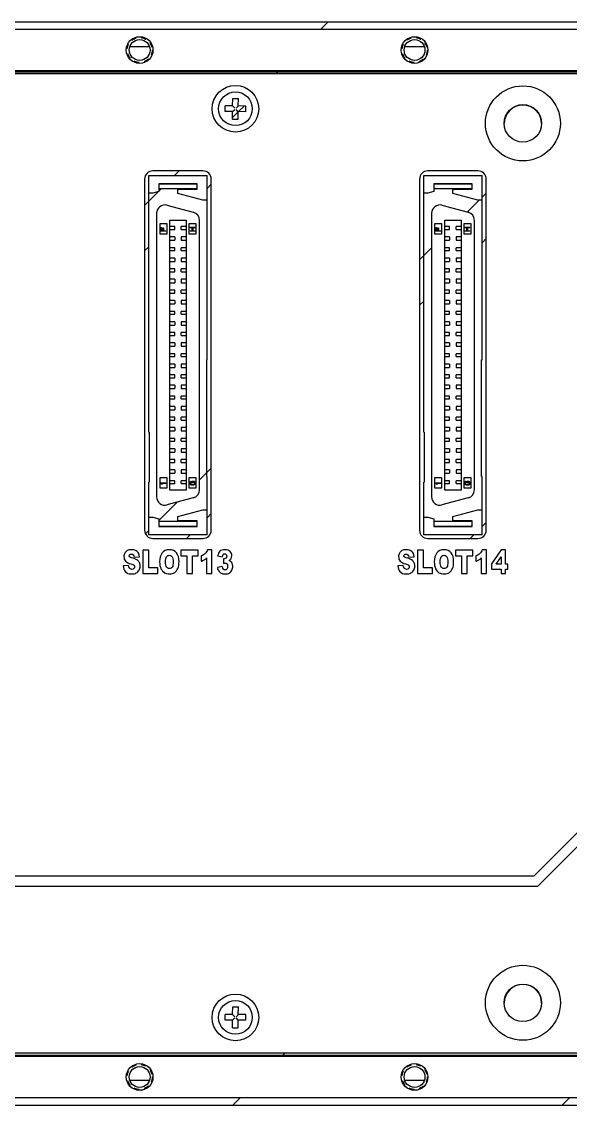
# Model space of a CAD drawing. Header units: inches. Extents: x 0 to 535, y 0 to 130.
# Drawn here: x 400.3 to 466.2, y 0 to 130 of the extents above; entities that cross this region are included whole.
import ezdxf

# ---------------------------------------------------------------- set-up
doc = ezdxf.new("R2010")
doc.units = ezdxf.units.IN
doc.header["$LTSCALE"] = 6.05
doc.header["$MEASUREMENT"] = 0
doc.linetypes.add('HIDDEN', pattern=[0.2, 0.1, -0.1])
for name, color, linetype in [('BREJ716_4_001_DXF_HIDDEN_LINE', 7, 'CONTINUOUS'), ('BREJ716_4_00DXF_CONTINUOUS_LINE', 7, 'CONTINUOUS'), ('BREJ716_4_01DXF_CONTINUOUS_LINE', 7, 'CONTINUOUS'), ('GBT819_2-M2_DXF_CONTINUOUS_LINE', 7, 'CONTINUOUS'), ('TE_1734101_5DXF_CONTINUOUS_LINE', 7, 'CONTINUOUS')]:
    doc.layers.add(name, color=color, linetype=linetype)

msp = doc.modelspace()

# ---------------------------------------------------------------- linework, layer by layer
at = {"layer": 'BREJ716_4_001_DXF_HIDDEN_LINE', "color": 8, "linetype": 'HIDDEN'}
for centre in [(414.5, 126.6), (447.5, 126.6), (414.5, 3.4), (447.5, 3.4)]:
    msp.add_circle(centre, 1.5, dxfattribs=at)
at = {"layer": 'BREJ716_4_00DXF_CONTINUOUS_LINE', "color": 7, "linetype": 'Continuous'}
for p, q in [((2.5, 130), (529.5, 130)), ((415.51, 127), (413.49, 127)), ((448.51, 127), (446.49, 127)), ((2.5, 124), (529.5, 124)), ((2.8, 123.8), (529.2, 123.8)), ((458.29, 118.2), (458.3, 118.2)), ((462.7, 118.2), (462.71, 118.2)), ((422.1, 112.1), (416.1, 112.1)), ((455.1, 112.1), (449.1, 112.1)), ((415.1, 111.1), (415.1, 69)), ((423.1, 69), (423.1, 111.1)), ((448.1, 111.1), (448.1, 69)), ((456.1, 69), (456.1, 111.1)), ((416.1, 68), (422.1, 68)), ((449.1, 68), (455.1, 68)), ((458.82, 13.8), (458.87, 13.8)), ((462.13, 13.8), (462.18, 13.8)), ((2.5, 6), (529.5, 6)), ((2.8, 6.3), (529.2, 6.3)), ((413.49, 3), (415.51, 3)), ((446.49, 3), (448.51, 3)), ((2.5, 0), (529.5, 0))]:
    msp.add_line(p, q, dxfattribs=at)
at = {"layer": 'BREJ716_4_00DXF_CONTINUOUS_LINE', "color": 2, "linetype": 'Continuous'}
for p, q in [((436.24, 129.1), (437.14, 130)), ((430.94, 123.8), (431.14, 124)), ((426.36, 119.21), (427.03, 119.88)), ((425.65, 118.51), (426.33, 119.19)), ((418.69, 111.55), (419.24, 112.1)), ((417.66, 110.52), (417.7, 110.55)), ((415.1, 107.96), (416.77, 109.62)), ((416.8, 109.66), (417.09, 109.94)), ((422.6, 109.99), (423.1, 110.49)), ((455.6, 108.94), (456.1, 109.44)), ((453.82, 107.16), (455.24, 108.58)), ((415.1, 102.49), (415.6, 102.99)), ((448.1, 101.44), (449.53, 102.87)), ((455.6, 103.48), (456.1, 103.98)), ((448.1, 95.98), (448.6, 96.48)), ((421.68, 75.02), (423.1, 76.44)), ((416.8, 70.14), (419.01, 72.35)), ((422.6, 70.48), (423.1, 70.98)), ((415.21, 68.55), (415.6, 68.94)), ((455.6, 69.43), (456.1, 69.93)), ((420.12, 68), (420.57, 68.45)), ((454.17, 68), (454.62, 68.45)), ((431.58, 5.9), (431.98, 6.3)), ((425.68, 0), (426.58, 0.9)), ((465.2, 0), (466.1, 0.9))]:
    msp.add_line(p, q, dxfattribs=at)
at = {"layer": 'BREJ716_4_00DXF_CONTINUOUS_LINE', "color": 4, "linetype": 'Continuous'}
for p, q in [((415.6, 66.6), (414.9, 66.6)), ((414.9, 66.6), (414.9, 63.8)), ((415.6, 64.49), (415.6, 66.6)), ((421.54, 66.6), (419.44, 66.6)), ((419.44, 66.6), (419.44, 65.91)), ((421.54, 65.91), (421.54, 66.6)), ((423.17, 66.65), (422.65, 66.65)), ((423.17, 63.8), (423.17, 66.65)), ((448.57, 66.6), (447.87, 66.6)), ((447.87, 66.6), (447.87, 63.8)), ((448.57, 64.49), (448.57, 66.6)), ((454.51, 66.6), (452.41, 66.6)), ((452.41, 66.6), (452.41, 65.91)), ((454.51, 65.91), (454.51, 66.6)), ((456.14, 66.65), (455.62, 66.65)), ((456.14, 63.8), (456.14, 66.65)), ((457.88, 66.65), (456.75, 64.96)), ((458.43, 66.65), (457.88, 66.65)), ((458.43, 64.93), (458.43, 66.65)), ((413.83, 65.77), (414.48, 65.81)), ((419.44, 65.91), (420.15, 65.91)), ((420.15, 65.91), (420.15, 63.8)), ((420.84, 65.91), (421.54, 65.91)), ((420.84, 63.8), (420.84, 65.91)), ((421.88, 65.9), (421.88, 65.26)), ((422.54, 65.67), (422.54, 63.8)), ((423.86, 65.92), (424.45, 65.79)), ((424.58, 65.56), (424.55, 65.01)), ((424.66, 65.56), (424.58, 65.56)), ((446.8, 65.77), (447.45, 65.81)), ((452.41, 65.91), (453.12, 65.91)), ((453.12, 65.91), (453.12, 63.8)), ((453.81, 65.91), (454.51, 65.91)), ((453.81, 63.8), (453.81, 65.91)), ((454.85, 65.9), (454.85, 65.26)), ((455.51, 65.67), (455.51, 63.8)), ((457.28, 64.93), (457.88, 65.81)), ((457.88, 65.81), (457.88, 64.93)), ((413.18, 64.78), (412.52, 64.73)), ((414.9, 63.8), (416.68, 63.8)), ((416.68, 64.49), (415.6, 64.49)), ((416.68, 63.8), (416.68, 64.49)), ((420.15, 63.8), (420.84, 63.8)), ((422.54, 63.8), (423.17, 63.8)), ((424.45, 64.64), (423.83, 64.54)), ((446.15, 64.78), (445.49, 64.73)), ((447.87, 63.8), (449.65, 63.8)), ((449.65, 64.49), (448.57, 64.49)), ((449.65, 63.8), (449.65, 64.49)), ((453.12, 63.8), (453.81, 63.8)), ((455.51, 63.8), (456.14, 63.8)), ((456.75, 64.96), (456.75, 64.32)), ((456.75, 64.32), (457.88, 64.32)), ((457.88, 64.93), (457.28, 64.93)), ((457.88, 64.32), (457.88, 63.8)), ((457.88, 63.8), (458.43, 63.8)), ((458.71, 64.93), (458.43, 64.93)), ((458.43, 64.32), (458.71, 64.32)), ((458.43, 63.8), (458.43, 64.32)), ((458.71, 64.32), (458.71, 64.93)), ((475.6, 41.3), (461.8, 27.5)), ((462.3, 26.3), (471.3, 35.3)), ((461.8, 27.5), (122.1, 27.5)), ((122.1, 26.3), (462.3, 26.3))]:
    msp.add_line(p, q, dxfattribs=at)
at = {"layer": 'BREJ716_4_00DXF_CONTINUOUS_LINE', "color": 7, "linetype": 'Continuous'}
for centre, radius in [((414.5, 126.6), 1.25), ((447.5, 126.6), 1.25), ((426, 119.55), 2.8), ((460.5, 117.8), 4.5), ((460.5, 117.8), 2.25), ((460.5, 12.3), 4.5), ((460.5, 12.3), 2.25), ((426, 10.55), 2.8), ((414.5, 3.4), 1.25), ((447.5, 3.4), 1.25)]:
    msp.add_circle(centre, radius, dxfattribs=at)
for centre, radius, start, end in [((413.49, 125.38), 1.62, 90.0058, 96.3974), ((415.51, 125.38), 1.62, 83.6022, 89.9946), ((446.49, 125.38), 1.62, 90.0058, 96.3974), ((448.51, 125.38), 1.62, 83.6022, 89.9946), ((460.5, 117.75), 2.25, 0.634, 179.366), ((416.1, 111.1), 1, 90, 180), ((422.1, 111.1), 1, 0, 90), ((449.1, 111.1), 1, 90, 180), ((455.1, 111.1), 1, 0, 90), ((416.1, 69), 1, 180, 270), ((422.1, 69), 1, 270, 0), ((449.1, 69), 1, 180, 270), ((455.1, 69), 1, 270, 0), ((460.5, 12.25), 2.25, 0.6339, 179.3661), ((413.49, 4.62), 1.62, 263.6022, 269.9946), ((415.51, 4.62), 1.62, 270.0058, 276.3974), ((446.49, 4.62), 1.62, 263.6022, 269.9946), ((448.51, 4.62), 1.62, 270.0058, 276.3974)]:
    msp.add_arc(centre, radius, start, end, dxfattribs=at)
at = {"layer": 'BREJ716_4_00DXF_CONTINUOUS_LINE', "color": 4, "linetype": 'Continuous'}
for points in [[(413.01, 66.54), (412.87, 66.46), (412.77, 66.36), (412.71, 66.24)], [(413.56, 66.65), (413.33, 66.65), (413.14, 66.61), (413.01, 66.54)], [(414.21, 66.45), (414.06, 66.58), (413.85, 66.65), (413.56, 66.65)], [(414.48, 65.81), (414.45, 66.1), (414.36, 66.31), (414.21, 66.45)], [(418.06, 66.65), (417.7, 66.65), (417.41, 66.52), (417.21, 66.27)], [(418.92, 66.27), (418.72, 66.52), (418.43, 66.65), (418.06, 66.65)], [(422.65, 66.65), (422.59, 66.47), (422.49, 66.32), (422.38, 66.2)], [(424.14, 66.46), (424, 66.33), (423.91, 66.15), (423.86, 65.92)], [(424.73, 66.65), (424.48, 66.65), (424.28, 66.58), (424.14, 66.46)], [(425.37, 66.44), (425.23, 66.58), (425.02, 66.65), (424.73, 66.65)], [(425.56, 65.93), (425.56, 66.14), (425.5, 66.31), (425.37, 66.44)], [(445.98, 66.54), (445.84, 66.46), (445.74, 66.36), (445.68, 66.24)], [(446.53, 66.65), (446.3, 66.65), (446.11, 66.61), (445.98, 66.54)], [(447.18, 66.45), (447.03, 66.58), (446.81, 66.65), (446.53, 66.65)], [(447.45, 65.81), (447.42, 66.1), (447.33, 66.31), (447.18, 66.45)], [(451.03, 66.65), (450.67, 66.65), (450.38, 66.52), (450.18, 66.27)], [(451.89, 66.27), (451.69, 66.52), (451.4, 66.65), (451.03, 66.65)], [(455.62, 66.65), (455.55, 66.47), (455.46, 66.32), (455.35, 66.2)], [(412.71, 66.24), (412.64, 66.11), (412.61, 65.97), (412.61, 65.83)], [(412.61, 65.83), (412.61, 65.61), (412.67, 65.43), (412.8, 65.29)], [(412.8, 65.29), (412.93, 65.15), (413.15, 65.03), (413.45, 64.95)], [(413.25, 65.91), (413.25, 65.97), (413.27, 66.02), (413.31, 66.06)], [(413.3, 65.78), (413.26, 65.82), (413.25, 65.86), (413.25, 65.91)], [(413.53, 65.68), (413.41, 65.71), (413.33, 65.75), (413.3, 65.78)], [(413.31, 66.06), (413.35, 66.1), (413.41, 66.13), (413.49, 66.13)], [(413.49, 66.13), (413.59, 66.13), (413.67, 66.1), (413.72, 66.04)], [(414.18, 65.43), (414.05, 65.52), (413.83, 65.6), (413.53, 65.68)], [(413.72, 66.04), (413.78, 65.98), (413.81, 65.89), (413.83, 65.77)], [(414.47, 65.13), (414.41, 65.25), (414.31, 65.35), (414.18, 65.43)], [(414.56, 64.71), (414.56, 64.86), (414.53, 65), (414.47, 65.13)], [(417.21, 66.27), (417.01, 66.01), (416.9, 65.65), (416.9, 65.2)], [(416.9, 65.2), (416.9, 64.87), (416.95, 64.6), (417.06, 64.38)], [(417.6, 65.19), (417.6, 65.48), (417.64, 65.68), (417.72, 65.81)], [(417.72, 64.58), (417.64, 64.71), (417.6, 64.91), (417.6, 65.19)], [(417.72, 65.81), (417.81, 65.93), (417.92, 65.99), (418.06, 65.99)], [(418.06, 65.99), (418.2, 65.99), (418.32, 65.93), (418.4, 65.81)], [(418.4, 65.81), (418.49, 65.69), (418.53, 65.5), (418.53, 65.23)], [(418.53, 65.23), (418.53, 64.92), (418.49, 64.7), (418.41, 64.58)], [(419.23, 65.22), (419.23, 65.67), (419.12, 66.02), (418.92, 66.27)], [(419.09, 64.42), (419.18, 64.63), (419.23, 64.89), (419.23, 65.22)], [(422.38, 66.2), (422.26, 66.08), (422.09, 65.98), (421.88, 65.9)], [(421.88, 65.26), (422.03, 65.31), (422.15, 65.37), (422.24, 65.43)], [(422.24, 65.43), (422.34, 65.49), (422.44, 65.57), (422.54, 65.67)], [(424.45, 65.79), (424.46, 65.93), (424.5, 66.03), (424.54, 66.08)], [(424.54, 66.08), (424.59, 66.14), (424.65, 66.16), (424.72, 66.16)], [(424.55, 65.01), (424.64, 65.04), (424.7, 65.05), (424.75, 65.05)], [(424.87, 65.65), (424.81, 65.59), (424.74, 65.56), (424.66, 65.56)], [(424.72, 66.16), (424.79, 66.16), (424.85, 66.14), (424.89, 66.09)], [(424.75, 65.05), (424.84, 65.05), (424.92, 65.02), (424.97, 64.95)], [(424.95, 65.88), (424.95, 65.79), (424.92, 65.72), (424.87, 65.65)], [(424.89, 66.09), (424.93, 66.04), (424.95, 65.97), (424.95, 65.88)], [(425.24, 65.34), (425.35, 65.42), (425.43, 65.5), (425.48, 65.6)], [(425.44, 65.25), (425.4, 65.28), (425.33, 65.32), (425.24, 65.34)], [(425.61, 65.02), (425.57, 65.12), (425.51, 65.19), (425.44, 65.25)], [(425.48, 65.6), (425.53, 65.7), (425.56, 65.81), (425.56, 65.93)], [(425.68, 64.69), (425.68, 64.82), (425.65, 64.93), (425.61, 65.02)], [(445.68, 66.24), (445.61, 66.11), (445.58, 65.97), (445.58, 65.83)], [(445.58, 65.83), (445.58, 65.61), (445.64, 65.43), (445.77, 65.29)], [(445.77, 65.29), (445.9, 65.15), (446.12, 65.03), (446.42, 64.95)], [(446.22, 65.91), (446.22, 65.97), (446.24, 66.02), (446.28, 66.06)], [(446.27, 65.78), (446.23, 65.82), (446.22, 65.86), (446.22, 65.91)], [(446.5, 65.68), (446.38, 65.71), (446.3, 65.75), (446.27, 65.78)], [(446.28, 66.06), (446.32, 66.1), (446.38, 66.13), (446.46, 66.13)], [(446.46, 66.13), (446.56, 66.13), (446.63, 66.1), (446.69, 66.04)], [(447.15, 65.43), (447.02, 65.52), (446.8, 65.6), (446.5, 65.68)], [(446.69, 66.04), (446.74, 65.98), (446.78, 65.89), (446.8, 65.77)], [(447.43, 65.13), (447.38, 65.25), (447.28, 65.35), (447.15, 65.43)], [(447.53, 64.71), (447.53, 64.86), (447.49, 65), (447.43, 65.13)], [(450.18, 66.27), (449.97, 66.01), (449.87, 65.65), (449.87, 65.2)], [(449.87, 65.2), (449.87, 64.87), (449.92, 64.6), (450.03, 64.38)], [(450.57, 65.19), (450.57, 65.48), (450.61, 65.68), (450.69, 65.81)], [(450.69, 64.58), (450.61, 64.71), (450.57, 64.91), (450.57, 65.19)], [(450.69, 65.81), (450.78, 65.93), (450.89, 65.99), (451.03, 65.99)], [(451.03, 65.99), (451.17, 65.99), (451.29, 65.93), (451.37, 65.81)], [(451.37, 65.81), (451.46, 65.69), (451.5, 65.5), (451.5, 65.23)], [(451.5, 65.23), (451.5, 64.92), (451.46, 64.7), (451.38, 64.58)], [(452.19, 65.22), (452.19, 65.67), (452.09, 66.02), (451.89, 66.27)], [(452.06, 64.42), (452.15, 64.63), (452.19, 64.89), (452.19, 65.22)], [(455.35, 66.2), (455.23, 66.08), (455.06, 65.98), (454.85, 65.9)], [(454.85, 65.26), (455, 65.31), (455.12, 65.37), (455.21, 65.43)], [(455.21, 65.43), (455.31, 65.49), (455.4, 65.57), (455.51, 65.67)], [(412.52, 64.73), (412.54, 64.44), (412.63, 64.21), (412.77, 64.03)], [(412.77, 64.03), (412.92, 63.84), (413.18, 63.75), (413.56, 63.75)], [(413.27, 64.47), (413.22, 64.54), (413.2, 64.64), (413.18, 64.78)], [(413.57, 64.3), (413.44, 64.3), (413.34, 64.36), (413.27, 64.47)], [(413.45, 64.95), (413.64, 64.9), (413.76, 64.84), (413.81, 64.79)], [(413.56, 63.75), (413.78, 63.75), (413.96, 63.79), (414.1, 63.87)], [(413.8, 64.39), (413.75, 64.33), (413.67, 64.3), (413.57, 64.3)], [(413.88, 64.59), (413.88, 64.51), (413.86, 64.45), (413.8, 64.39)], [(413.81, 64.79), (413.86, 64.73), (413.88, 64.66), (413.88, 64.59)], [(414.1, 63.87), (414.25, 63.95), (414.36, 64.06), (414.44, 64.21)], [(414.44, 64.21), (414.52, 64.37), (414.56, 64.53), (414.56, 64.71)], [(417.06, 64.38), (417.16, 64.16), (417.3, 64), (417.46, 63.9)], [(417.46, 63.9), (417.63, 63.8), (417.83, 63.75), (418.09, 63.75)], [(418.07, 64.4), (417.92, 64.4), (417.81, 64.46), (417.72, 64.58)], [(418.41, 64.58), (418.33, 64.46), (418.21, 64.4), (418.07, 64.4)], [(418.09, 63.75), (418.34, 63.75), (418.54, 63.81), (418.71, 63.93)], [(418.71, 63.93), (418.88, 64.04), (419, 64.2), (419.09, 64.42)], [(423.83, 64.54), (423.87, 64.36), (423.92, 64.22), (424, 64.1)], [(424, 64.1), (424.08, 63.99), (424.17, 63.9), (424.29, 63.84)], [(424.29, 63.84), (424.41, 63.78), (424.57, 63.75), (424.77, 63.75)], [(424.56, 64.32), (424.51, 64.38), (424.47, 64.49), (424.45, 64.64)], [(424.76, 64.23), (424.68, 64.23), (424.61, 64.25), (424.56, 64.32)], [(424.97, 64.34), (424.91, 64.26), (424.84, 64.23), (424.76, 64.23)], [(424.77, 63.75), (424.98, 63.75), (425.15, 63.79), (425.28, 63.87)], [(424.97, 64.95), (425.02, 64.88), (425.05, 64.78), (425.05, 64.65)], [(425.05, 64.65), (425.05, 64.52), (425.02, 64.42), (424.97, 64.34)], [(425.28, 63.87), (425.41, 63.95), (425.51, 64.07), (425.57, 64.22)], [(425.57, 64.22), (425.64, 64.37), (425.68, 64.52), (425.68, 64.69)], [(445.49, 64.73), (445.51, 64.44), (445.6, 64.21), (445.74, 64.03)], [(445.74, 64.03), (445.89, 63.84), (446.15, 63.75), (446.53, 63.75)], [(446.24, 64.47), (446.19, 64.54), (446.17, 64.64), (446.15, 64.78)], [(446.54, 64.3), (446.41, 64.3), (446.31, 64.36), (446.24, 64.47)], [(446.42, 64.95), (446.61, 64.9), (446.72, 64.84), (446.78, 64.79)], [(446.53, 63.75), (446.75, 63.75), (446.93, 63.79), (447.07, 63.87)], [(446.77, 64.39), (446.72, 64.33), (446.64, 64.3), (446.54, 64.3)], [(446.85, 64.59), (446.85, 64.51), (446.83, 64.45), (446.77, 64.39)], [(446.78, 64.79), (446.83, 64.73), (446.85, 64.66), (446.85, 64.59)], [(447.07, 63.87), (447.22, 63.95), (447.33, 64.06), (447.41, 64.21)], [(447.41, 64.21), (447.49, 64.37), (447.53, 64.53), (447.53, 64.71)], [(450.03, 64.38), (450.13, 64.16), (450.26, 64), (450.43, 63.9)], [(450.43, 63.9), (450.59, 63.8), (450.8, 63.75), (451.06, 63.75)], [(451.04, 64.4), (450.89, 64.4), (450.78, 64.46), (450.69, 64.58)], [(451.38, 64.58), (451.3, 64.46), (451.18, 64.4), (451.04, 64.4)], [(451.06, 63.75), (451.31, 63.75), (451.51, 63.81), (451.68, 63.93)], [(451.68, 63.93), (451.85, 64.04), (451.97, 64.2), (452.06, 64.42)]]:
    msp.add_open_spline(points, degree=3, dxfattribs=at)
at = {"layer": 'BREJ716_4_01DXF_CONTINUOUS_LINE', "color": 7, "linetype": 'Continuous'}
for p, q in [((2.7, 129.1), (529.3, 129.1)), ((529.3, 124.1), (2.7, 124.1)), ((2.7, 5.9), (529.3, 5.9)), ((529.3, 0.9), (2.7, 0.9))]:
    msp.add_line(p, q, dxfattribs=at)
for centre in [(414.5, 126.6), (447.5, 126.6), (414.5, 3.4), (447.5, 3.4)]:
    msp.add_circle(centre, 1.6, dxfattribs=at)
at = {"layer": 'GBT819_2-M2_DXF_CONTINUOUS_LINE', "color": 7, "linetype": 'Continuous'}
for p, q in [((425.64, 119.89), (424.75, 119.9)), ((424.75, 119.22), (424.75, 119.9)), ((425.66, 119.92), (425.67, 120.8)), ((425.66, 119.9), (425.93, 119.62)), ((425.67, 120.8), (426.35, 120.8)), ((426.35, 119.89), (426.07, 119.62)), ((426.34, 119.91), (426.35, 120.8)), ((427.25, 119.88), (426.37, 119.89)), ((427.25, 119.2), (427.25, 119.88)), ((425.63, 119.21), (424.75, 119.22)), ((425.65, 119.21), (425.93, 119.48)), ((425.65, 118.3), (425.66, 119.19)), ((425.65, 118.3), (426.33, 118.3)), ((426.34, 119.2), (426.07, 119.48)), ((426.33, 118.3), (426.34, 119.18)), ((427.25, 119.2), (426.36, 119.21)), ((425.66, 10.92), (425.67, 11.8)), ((425.67, 11.8), (426.35, 11.8)), ((426.34, 10.91), (426.35, 11.8)), ((425.64, 10.89), (424.75, 10.9)), ((424.75, 10.22), (424.75, 10.9)), ((425.65, 10.21), (425.93, 10.48)), ((425.66, 10.9), (425.93, 10.62)), ((426.35, 10.89), (426.07, 10.62)), ((426.34, 10.2), (426.07, 10.48)), ((427.25, 10.88), (426.37, 10.89)), ((427.25, 10.2), (427.25, 10.88)), ((425.63, 10.21), (424.75, 10.22)), ((425.65, 9.3), (425.66, 10.19)), ((425.65, 9.3), (426.33, 9.3)), ((426.33, 9.3), (426.34, 10.18)), ((427.25, 10.2), (426.36, 10.21))]:
    msp.add_line(p, q, dxfattribs=at)
for centre in [(426, 119.55), (426, 10.55)]:
    msp.add_circle(centre, 2.02, dxfattribs=at)
for centre, start, end in [((425.64, 119.92), 269.4912, 359.4912), ((426.37, 119.91), 179.4912, 269.4912), ((425.63, 119.19), 359.4912, 89.4912), ((426.36, 119.18), 89.4912, 179.4912), ((425.64, 10.92), 269.4912, 359.4912), ((426.37, 10.91), 179.4912, 269.4912), ((425.63, 10.19), 359.4912, 89.4912), ((426.36, 10.18), 89.4912, 179.4912)]:
    msp.add_arc(centre, 0.025, start, end, dxfattribs=at)
at = {"layer": 'TE_1734101_5DXF_CONTINUOUS_LINE', "color": 7, "linetype": 'Continuous'}
for p, q in [((415.6, 111.55), (422.6, 111.55)), ((415.6, 80.76), (415.6, 111.55)), ((421.4, 110.55), (416.8, 110.55)), ((416.8, 110.55), (416.8, 109.63)), ((421.4, 110.52), (416.8, 110.52)), ((421.4, 109.9), (421.4, 110.55)), ((422.6, 89.45), (422.6, 111.55)), ((448.6, 111.55), (455.6, 111.55)), ((448.6, 80.76), (448.6, 111.55)), ((454.4, 110.55), (449.8, 110.55)), ((449.8, 110.55), (449.8, 109.63)), ((454.4, 110.52), (449.8, 110.52)), ((454.4, 109.9), (454.4, 110.55)), ((455.6, 89.45), (455.6, 111.55)), ((416.1, 109.44), (415.6, 109.44)), ((416.8, 109.63), (416.1, 109.44)), ((421.4, 109.94), (416.8, 109.94)), ((419.1, 109.9), (421.4, 109.9)), ((419.1, 109.38), (419.1, 109.9)), ((422.1, 108.58), (419.1, 109.38)), ((449.1, 109.44), (448.6, 109.44)), ((449.8, 109.63), (449.1, 109.44)), ((454.4, 109.94), (449.8, 109.94)), ((452.1, 109.9), (454.4, 109.9)), ((452.1, 109.38), (452.1, 109.9)), ((455.1, 108.58), (452.1, 109.38)), ((417.78, 107.98), (420.93, 107.13)), ((422.6, 108.58), (422.1, 108.58)), ((450.78, 107.98), (453.93, 107.13)), ((455.6, 108.58), (455.1, 108.58)), ((416.53, 107.01), (416.53, 72.99)), ((449.53, 107.01), (449.53, 72.99)), ((416.95, 105.77), (417.75, 105.77)), ((416.95, 104.5), (416.95, 105.77)), ((417.75, 105.77), (417.75, 104.5)), ((418.13, 106.19), (420.08, 106.19)), ((418.13, 73.81), (418.13, 106.19)), ((418.71, 105.41), (418.13, 105.41)), ((418.71, 105.07), (418.71, 105.41)), ((420.08, 105.41), (419.49, 105.41)), ((419.49, 105.07), (419.49, 105.41)), ((420.08, 106.19), (420.08, 73.81)), ((420.45, 105.77), (421.25, 105.77)), ((420.45, 104.5), (420.45, 105.77)), ((420.55, 105.35), (421.15, 105.35)), ((420.55, 105.27), (420.55, 105.35)), ((421.15, 105.35), (421.15, 105.27)), ((421.25, 105.77), (421.25, 104.5)), ((421.68, 73.83), (421.68, 106.17)), ((449.95, 105.77), (450.75, 105.77)), ((449.95, 104.5), (449.95, 105.77)), ((450.75, 105.77), (450.75, 104.5)), ((451.13, 106.19), (453.08, 106.19)), ((451.13, 73.81), (451.13, 106.19)), ((451.71, 105.41), (451.13, 105.41)), ((451.71, 105.07), (451.71, 105.41)), ((453.08, 105.41), (452.49, 105.41)), ((452.49, 105.07), (452.49, 105.41)), ((453.08, 106.19), (453.08, 73.81)), ((453.45, 105.77), (454.25, 105.77)), ((453.45, 104.5), (453.45, 105.77)), ((453.55, 105.35), (454.15, 105.35)), ((453.55, 105.27), (453.55, 105.35)), ((454.15, 105.35), (454.15, 105.27)), ((454.25, 105.77), (454.25, 104.5)), ((454.68, 73.83), (454.68, 106.17)), ((417.75, 104.5), (416.95, 104.5)), ((417.05, 105.3), (417.13, 105.3)), ((417.05, 104.85), (417.05, 105.3)), ((417.65, 104.85), (417.05, 104.85)), ((417.13, 105.3), (417.13, 104.92)), ((417.13, 104.92), (417.29, 104.92)), ((417.29, 105.25), (417.37, 105.25)), ((417.29, 104.92), (417.29, 105.25)), ((417.37, 105.25), (417.37, 104.92)), ((417.37, 104.92), (417.65, 104.92)), ((417.65, 104.92), (417.65, 104.85)), ((418.13, 105.07), (418.71, 105.07)), ((418.71, 104.17), (418.13, 104.17)), ((418.71, 104.17), (418.71, 103.77)), ((419.49, 105.07), (420.08, 105.07)), ((420.08, 104.17), (419.49, 104.17)), ((419.49, 104.17), (419.49, 103.77)), ((421.25, 104.5), (420.45, 104.5)), ((420.79, 105.27), (420.55, 105.27)), ((420.55, 104.92), (420.79, 104.92)), ((420.55, 104.85), (420.55, 104.92)), ((421.15, 104.85), (420.55, 104.85)), ((420.79, 104.92), (420.79, 105.27)), ((421.15, 105.27), (420.87, 105.27)), ((420.87, 105.27), (420.87, 104.92)), ((420.87, 104.92), (421.15, 104.92)), ((421.15, 104.92), (421.15, 104.85)), ((450.75, 104.5), (449.95, 104.5)), ((450.05, 105.3), (450.13, 105.3)), ((450.05, 104.85), (450.05, 105.3)), ((450.65, 104.85), (450.05, 104.85)), ((450.13, 105.3), (450.13, 104.92)), ((450.13, 104.92), (450.29, 104.92)), ((450.29, 105.25), (450.37, 105.25)), ((450.29, 104.92), (450.29, 105.25)), ((450.37, 105.25), (450.37, 104.92)), ((450.37, 104.92), (450.65, 104.92)), ((450.65, 104.92), (450.65, 104.85)), ((451.13, 105.07), (451.71, 105.07)), ((451.71, 104.17), (451.13, 104.17)), ((451.71, 104.17), (451.71, 103.77)), ((452.49, 105.07), (453.08, 105.07)), ((453.08, 104.17), (452.49, 104.17)), ((452.49, 104.17), (452.49, 103.77)), ((454.25, 104.5), (453.45, 104.5)), ((453.79, 105.27), (453.55, 105.27)), ((453.55, 104.92), (453.79, 104.92)), ((453.55, 104.85), (453.55, 104.92)), ((454.15, 104.85), (453.55, 104.85)), ((453.79, 104.92), (453.79, 105.27)), ((454.15, 105.27), (453.87, 105.27)), ((453.87, 105.27), (453.87, 104.92)), ((453.87, 104.92), (454.15, 104.92)), ((454.15, 104.92), (454.15, 104.85)), ((418.13, 103.77), (418.71, 103.77)), ((418.71, 102.87), (418.13, 102.87)), ((418.71, 102.53), (418.71, 102.87)), ((419.49, 103.77), (420.08, 103.77)), ((420.08, 102.87), (419.49, 102.87)), ((419.49, 102.53), (419.49, 102.87)), ((451.13, 103.77), (451.71, 103.77)), ((451.71, 102.87), (451.13, 102.87)), ((451.71, 102.53), (451.71, 102.87)), ((452.49, 103.77), (453.08, 103.77)), ((453.08, 102.87), (452.49, 102.87)), ((452.49, 102.53), (452.49, 102.87)), ((418.13, 102.53), (418.71, 102.53)), ((418.71, 101.63), (418.13, 101.63)), ((418.71, 101.63), (418.71, 101.23)), ((419.49, 102.53), (420.08, 102.53)), ((420.08, 101.63), (419.49, 101.63)), ((419.49, 101.63), (419.49, 101.23)), ((451.13, 102.53), (451.71, 102.53)), ((451.71, 101.63), (451.13, 101.63)), ((451.71, 101.63), (451.71, 101.23)), ((452.49, 102.53), (453.08, 102.53)), ((453.08, 101.63), (452.49, 101.63)), ((452.49, 101.63), (452.49, 101.23)), ((418.13, 101.23), (418.71, 101.23)), ((418.71, 100.33), (418.13, 100.33)), ((418.71, 99.99), (418.71, 100.33)), ((419.49, 101.23), (420.08, 101.23)), ((420.08, 100.33), (419.49, 100.33)), ((419.49, 99.99), (419.49, 100.33)), ((451.13, 101.23), (451.71, 101.23)), ((451.71, 100.33), (451.13, 100.33)), ((451.71, 99.99), (451.71, 100.33)), ((452.49, 101.23), (453.08, 101.23)), ((453.08, 100.33), (452.49, 100.33)), ((452.49, 99.99), (452.49, 100.33)), ((418.13, 99.99), (418.71, 99.99)), ((418.71, 99.09), (418.13, 99.09)), ((418.71, 99.09), (418.71, 98.69)), ((419.49, 99.99), (420.08, 99.99)), ((420.08, 99.09), (419.49, 99.09)), ((419.49, 99.09), (419.49, 98.69)), ((451.13, 99.99), (451.71, 99.99)), ((451.71, 99.09), (451.13, 99.09)), ((451.71, 99.09), (451.71, 98.69)), ((452.49, 99.99), (453.08, 99.99)), ((453.08, 99.09), (452.49, 99.09)), ((452.49, 99.09), (452.49, 98.69)), ((418.13, 98.69), (418.71, 98.69)), ((418.71, 97.79), (418.13, 97.79)), ((418.71, 97.45), (418.71, 97.79)), ((419.49, 98.69), (420.08, 98.69)), ((420.08, 97.79), (419.49, 97.79)), ((419.49, 97.45), (419.49, 97.79)), ((451.13, 98.69), (451.71, 98.69)), ((451.71, 97.79), (451.13, 97.79)), ((451.71, 97.45), (451.71, 97.79)), ((452.49, 98.69), (453.08, 98.69)), ((453.08, 97.79), (452.49, 97.79)), ((452.49, 97.45), (452.49, 97.79)), ((418.13, 97.45), (418.71, 97.45)), ((418.71, 96.55), (418.13, 96.55)), ((418.71, 96.55), (418.71, 96.15)), ((419.49, 97.45), (420.08, 97.45)), ((420.08, 96.55), (419.49, 96.55)), ((419.49, 96.55), (419.49, 96.15)), ((451.13, 97.45), (451.71, 97.45)), ((451.71, 96.55), (451.13, 96.55)), ((451.71, 96.55), (451.71, 96.15)), ((452.49, 97.45), (453.08, 97.45)), ((453.08, 96.55), (452.49, 96.55)), ((452.49, 96.55), (452.49, 96.15)), ((418.13, 96.15), (418.71, 96.15)), ((418.71, 95.25), (418.13, 95.25)), ((418.13, 94.91), (418.71, 94.91)), ((418.71, 94.91), (418.71, 95.25)), ((419.49, 96.15), (420.08, 96.15)), ((420.08, 95.25), (419.49, 95.25)), ((419.49, 94.91), (419.49, 95.25)), ((419.49, 94.91), (420.08, 94.91)), ((451.13, 96.15), (451.71, 96.15)), ((451.71, 95.25), (451.13, 95.25)), ((451.13, 94.91), (451.71, 94.91)), ((451.71, 94.91), (451.71, 95.25)), ((452.49, 96.15), (453.08, 96.15)), ((453.08, 95.25), (452.49, 95.25)), ((452.49, 94.91), (452.49, 95.25)), ((452.49, 94.91), (453.08, 94.91)), ((418.71, 94.01), (418.13, 94.01)), ((418.13, 93.61), (418.71, 93.61)), ((418.71, 94.01), (418.71, 93.61)), ((420.08, 94.01), (419.49, 94.01)), ((419.49, 94.01), (419.49, 93.61)), ((419.49, 93.61), (420.08, 93.61)), ((451.71, 94.01), (451.13, 94.01)), ((451.13, 93.61), (451.71, 93.61)), ((451.71, 94.01), (451.71, 93.61)), ((453.08, 94.01), (452.49, 94.01)), ((452.49, 94.01), (452.49, 93.61)), ((452.49, 93.61), (453.08, 93.61)), ((418.71, 92.71), (418.13, 92.71)), ((418.13, 92.37), (418.71, 92.37)), ((418.71, 92.37), (418.71, 92.71)), ((420.08, 92.71), (419.49, 92.71)), ((419.49, 92.37), (419.49, 92.71)), ((419.49, 92.37), (420.08, 92.37)), ((451.71, 92.71), (451.13, 92.71)), ((451.13, 92.37), (451.71, 92.37)), ((451.71, 92.37), (451.71, 92.71)), ((453.08, 92.71), (452.49, 92.71)), ((452.49, 92.37), (452.49, 92.71)), ((452.49, 92.37), (453.08, 92.37)), ((418.71, 91.47), (418.13, 91.47)), ((418.13, 91.07), (418.71, 91.07)), ((418.71, 91.47), (418.71, 91.07)), ((420.08, 91.47), (419.49, 91.47)), ((419.49, 91.47), (419.49, 91.07)), ((419.49, 91.07), (420.08, 91.07)), ((451.71, 91.47), (451.13, 91.47)), ((451.13, 91.07), (451.71, 91.07)), ((451.71, 91.47), (451.71, 91.07)), ((453.08, 91.47), (452.49, 91.47)), ((452.49, 91.47), (452.49, 91.07)), ((452.49, 91.07), (453.08, 91.07)), ((418.71, 90.17), (418.13, 90.17)), ((418.13, 89.83), (418.71, 89.83)), ((418.71, 89.83), (418.71, 90.17)), ((420.08, 90.17), (419.49, 90.17)), ((419.49, 89.83), (419.49, 90.17)), ((419.49, 89.83), (420.08, 89.83)), ((451.71, 90.17), (451.13, 90.17)), ((451.13, 89.83), (451.71, 89.83)), ((451.71, 89.83), (451.71, 90.17)), ((453.08, 90.17), (452.49, 90.17)), ((452.49, 89.83), (452.49, 90.17)), ((452.49, 89.83), (453.08, 89.83)), ((418.71, 88.93), (418.13, 88.93)), ((418.13, 88.53), (418.71, 88.53)), ((418.71, 88.93), (418.71, 88.53)), ((420.08, 88.93), (419.49, 88.93)), ((419.49, 88.93), (419.49, 88.53)), ((419.49, 88.53), (420.08, 88.53)), ((422.55, 89.45), (422.6, 89.45)), ((422.55, 75.45), (422.55, 89.45)), ((451.71, 88.93), (451.13, 88.93)), ((451.13, 88.53), (451.71, 88.53)), ((451.71, 88.93), (451.71, 88.53)), ((453.08, 88.93), (452.49, 88.93)), ((452.49, 88.93), (452.49, 88.53)), ((452.49, 88.53), (453.08, 88.53)), ((455.55, 89.45), (455.6, 89.45)), ((455.55, 75.45), (455.55, 89.45)), ((418.71, 87.63), (418.13, 87.63)), ((418.13, 87.29), (418.71, 87.29)), ((418.71, 87.29), (418.71, 87.63)), ((420.08, 87.63), (419.49, 87.63)), ((419.49, 87.29), (419.49, 87.63)), ((419.49, 87.29), (420.08, 87.29)), ((451.71, 87.63), (451.13, 87.63)), ((451.13, 87.29), (451.71, 87.29)), ((451.71, 87.29), (451.71, 87.63)), ((453.08, 87.63), (452.49, 87.63)), ((452.49, 87.29), (452.49, 87.63)), ((452.49, 87.29), (453.08, 87.29)), ((418.71, 86.39), (418.13, 86.39)), ((418.13, 85.99), (418.71, 85.99)), ((418.71, 86.39), (418.71, 85.99)), ((420.08, 86.39), (419.49, 86.39)), ((419.49, 86.39), (419.49, 85.99)), ((419.49, 85.99), (420.08, 85.99)), ((451.71, 86.39), (451.13, 86.39)), ((451.13, 85.99), (451.71, 85.99)), ((451.71, 86.39), (451.71, 85.99)), ((453.08, 86.39), (452.49, 86.39)), ((452.49, 86.39), (452.49, 85.99)), ((452.49, 85.99), (453.08, 85.99)), ((418.71, 85.09), (418.13, 85.09)), ((418.13, 84.75), (418.71, 84.75)), ((418.71, 84.75), (418.71, 85.09)), ((420.08, 85.09), (419.49, 85.09)), ((419.49, 84.75), (419.49, 85.09)), ((419.49, 84.75), (420.08, 84.75)), ((451.71, 85.09), (451.13, 85.09)), ((451.13, 84.75), (451.71, 84.75)), ((451.71, 84.75), (451.71, 85.09)), ((453.08, 85.09), (452.49, 85.09)), ((452.49, 84.75), (452.49, 85.09)), ((452.49, 84.75), (453.08, 84.75)), ((418.71, 83.85), (418.13, 83.85)), ((418.13, 83.45), (418.71, 83.45)), ((418.71, 83.85), (418.71, 83.45)), ((420.08, 83.85), (419.49, 83.85)), ((419.49, 83.85), (419.49, 83.45)), ((419.49, 83.45), (420.08, 83.45)), ((451.71, 83.85), (451.13, 83.85)), ((451.13, 83.45), (451.71, 83.45)), ((451.71, 83.85), (451.71, 83.45)), ((453.08, 83.85), (452.49, 83.85)), ((452.49, 83.85), (452.49, 83.45)), ((452.49, 83.45), (453.08, 83.45)), ((418.71, 82.55), (418.13, 82.55)), ((418.13, 82.21), (418.71, 82.21)), ((418.71, 82.21), (418.71, 82.55)), ((420.08, 82.55), (419.49, 82.55)), ((419.49, 82.21), (419.49, 82.55)), ((419.49, 82.21), (420.08, 82.21)), ((451.71, 82.55), (451.13, 82.55)), ((451.13, 82.21), (451.71, 82.21)), ((451.71, 82.21), (451.71, 82.55)), ((453.08, 82.55), (452.49, 82.55)), ((452.49, 82.21), (452.49, 82.55)), ((452.49, 82.21), (453.08, 82.21)), ((415.6, 80.76), (415.66, 80.76)), ((415.66, 80.76), (415.66, 74.76)), ((418.71, 81.31), (418.13, 81.31)), ((418.13, 80.91), (418.71, 80.91)), ((418.71, 81.31), (418.71, 80.91)), ((420.08, 81.31), (419.49, 81.31)), ((419.49, 81.31), (419.49, 80.91)), ((419.49, 80.91), (420.08, 80.91)), ((448.6, 80.76), (448.66, 80.76)), ((448.66, 80.76), (448.66, 74.76)), ((451.71, 81.31), (451.13, 81.31)), ((451.13, 80.91), (451.71, 80.91)), ((451.71, 81.31), (451.71, 80.91)), ((453.08, 81.31), (452.49, 81.31)), ((452.49, 81.31), (452.49, 80.91)), ((452.49, 80.91), (453.08, 80.91)), ((418.71, 80.01), (418.13, 80.01)), ((418.13, 79.67), (418.71, 79.67)), ((418.71, 79.67), (418.71, 80.01)), ((420.08, 80.01), (419.49, 80.01)), ((419.49, 79.67), (419.49, 80.01)), ((419.49, 79.67), (420.08, 79.67)), ((451.71, 80.01), (451.13, 80.01)), ((451.13, 79.67), (451.71, 79.67)), ((451.71, 79.67), (451.71, 80.01)), ((453.08, 80.01), (452.49, 80.01)), ((452.49, 79.67), (452.49, 80.01)), ((452.49, 79.67), (453.08, 79.67)), ((418.71, 78.77), (418.13, 78.77)), ((418.13, 78.37), (418.71, 78.37)), ((418.71, 78.77), (418.71, 78.37)), ((420.08, 78.77), (419.49, 78.77)), ((419.49, 78.77), (419.49, 78.37)), ((419.49, 78.37), (420.08, 78.37)), ((451.71, 78.77), (451.13, 78.77)), ((451.13, 78.37), (451.71, 78.37)), ((451.71, 78.77), (451.71, 78.37)), ((453.08, 78.77), (452.49, 78.77)), ((452.49, 78.77), (452.49, 78.37)), ((452.49, 78.37), (453.08, 78.37)), ((418.71, 77.47), (418.13, 77.47)), ((418.13, 77.13), (418.71, 77.13)), ((418.71, 77.13), (418.71, 77.47)), ((420.08, 77.47), (419.49, 77.47)), ((419.49, 77.13), (419.49, 77.47)), ((419.49, 77.13), (420.08, 77.13)), ((451.71, 77.47), (451.13, 77.47)), ((451.13, 77.13), (451.71, 77.13)), ((451.71, 77.13), (451.71, 77.47)), ((453.08, 77.47), (452.49, 77.47)), ((452.49, 77.13), (452.49, 77.47)), ((452.49, 77.13), (453.08, 77.13)), ((418.71, 76.23), (418.13, 76.23)), ((418.13, 75.83), (418.71, 75.83)), ((418.71, 76.23), (418.71, 75.83)), ((420.08, 76.23), (419.49, 76.23)), ((419.49, 76.23), (419.49, 75.83)), ((419.49, 75.83), (420.08, 75.83)), ((422.6, 75.45), (422.55, 75.45)), ((422.6, 68.45), (422.6, 75.45)), ((451.71, 76.23), (451.13, 76.23)), ((451.13, 75.83), (451.71, 75.83)), ((451.71, 76.23), (451.71, 75.83)), ((453.08, 76.23), (452.49, 76.23)), ((452.49, 76.23), (452.49, 75.83)), ((452.49, 75.83), (453.08, 75.83)), ((455.6, 75.45), (455.55, 75.45)), ((455.6, 68.45), (455.6, 75.45)), ((415.66, 74.76), (415.6, 74.76)), ((415.6, 68.45), (415.6, 74.76)), ((416.95, 75.3), (417.75, 75.3)), ((416.95, 74.03), (416.95, 75.3)), ((417.05, 74.68), (417.65, 74.68)), ((417.05, 74.6), (417.05, 74.68)), ((417.14, 74.53), (417.05, 74.6)), ((417.24, 74.53), (417.14, 74.53)), ((417.65, 74.6), (417.15, 74.6)), ((417.15, 74.6), (417.24, 74.53)), ((417.65, 74.68), (417.65, 74.6)), ((417.75, 75.3), (417.75, 74.03)), ((418.71, 74.93), (418.13, 74.93)), ((418.13, 74.59), (418.71, 74.59)), ((418.71, 74.59), (418.71, 74.93)), ((420.08, 74.93), (419.49, 74.93)), ((419.49, 74.59), (419.49, 74.93)), ((419.49, 74.59), (420.08, 74.59)), ((420.45, 75.3), (421.25, 75.3)), ((420.45, 74.03), (420.45, 75.3)), ((420.55, 74.69), (420.56, 74.75)), ((420.55, 74.58), (420.55, 74.69)), ((420.56, 74.52), (420.55, 74.58)), ((420.56, 74.75), (420.59, 74.8)), ((420.59, 74.47), (420.56, 74.52)), ((420.59, 74.8), (420.64, 74.86)), ((420.64, 74.42), (420.59, 74.47)), ((420.64, 74.74), (420.63, 74.69)), ((420.63, 74.69), (420.63, 74.58)), ((420.63, 74.58), (420.64, 74.53)), ((420.64, 74.86), (420.7, 74.87)), ((420.66, 74.78), (420.64, 74.74)), ((420.64, 74.53), (420.66, 74.49)), ((420.69, 74.39), (420.64, 74.42)), ((420.7, 74.79), (420.66, 74.78)), ((420.66, 74.49), (420.7, 74.47)), ((420.75, 74.38), (420.69, 74.39)), ((420.7, 74.87), (420.7, 74.79)), ((420.7, 74.47), (420.75, 74.46)), ((420.75, 74.46), (420.95, 74.46)), ((420.95, 74.38), (420.75, 74.38)), ((420.82, 74.87), (421.01, 74.87)), ((420.82, 74.68), (420.82, 74.87)), ((420.89, 74.68), (420.82, 74.68)), ((421, 74.79), (420.89, 74.79)), ((420.89, 74.79), (420.89, 74.68)), ((420.95, 74.46), (421, 74.47)), ((421.01, 74.39), (420.95, 74.38)), ((421.04, 74.78), (421, 74.79)), ((421, 74.47), (421.04, 74.49)), ((421.01, 74.87), (421.06, 74.86)), ((421.06, 74.42), (421.01, 74.39)), ((421.06, 74.74), (421.04, 74.78)), ((421.04, 74.49), (421.06, 74.53)), ((421.06, 74.86), (421.11, 74.8)), ((421.07, 74.69), (421.06, 74.74)), ((421.06, 74.53), (421.07, 74.58)), ((421.11, 74.47), (421.06, 74.42)), ((421.07, 74.58), (421.07, 74.69)), ((421.11, 74.8), (421.14, 74.75)), ((421.14, 74.52), (421.11, 74.47)), ((421.14, 74.75), (421.15, 74.69)), ((421.15, 74.58), (421.14, 74.52)), ((421.15, 74.69), (421.15, 74.58)), ((421.25, 75.3), (421.25, 74.03)), ((448.66, 74.76), (448.6, 74.76)), ((448.6, 68.45), (448.6, 74.76)), ((449.95, 75.3), (450.75, 75.3)), ((449.95, 74.03), (449.95, 75.3)), ((450.05, 74.68), (450.65, 74.68)), ((450.05, 74.6), (450.05, 74.68)), ((450.14, 74.53), (450.05, 74.6)), ((450.24, 74.53), (450.14, 74.53)), ((450.65, 74.6), (450.15, 74.6)), ((450.15, 74.6), (450.24, 74.53)), ((450.65, 74.68), (450.65, 74.6)), ((450.75, 75.3), (450.75, 74.03)), ((451.71, 74.93), (451.13, 74.93)), ((451.13, 74.59), (451.71, 74.59)), ((451.71, 74.59), (451.71, 74.93)), ((453.08, 74.93), (452.49, 74.93)), ((452.49, 74.59), (452.49, 74.93)), ((452.49, 74.59), (453.08, 74.59)), ((453.45, 75.3), (454.25, 75.3)), ((453.45, 74.03), (453.45, 75.3)), ((453.55, 74.69), (453.56, 74.75)), ((453.55, 74.58), (453.55, 74.69)), ((453.56, 74.52), (453.55, 74.58)), ((453.56, 74.75), (453.59, 74.8)), ((453.59, 74.47), (453.56, 74.52)), ((453.59, 74.8), (453.64, 74.86)), ((453.64, 74.42), (453.59, 74.47)), ((453.64, 74.74), (453.63, 74.69)), ((453.63, 74.69), (453.63, 74.58)), ((453.63, 74.58), (453.64, 74.53)), ((453.64, 74.86), (453.7, 74.87)), ((453.66, 74.78), (453.64, 74.74)), ((453.64, 74.53), (453.66, 74.49)), ((453.69, 74.39), (453.64, 74.42)), ((453.7, 74.79), (453.66, 74.78)), ((453.66, 74.49), (453.7, 74.47)), ((453.75, 74.38), (453.69, 74.39)), ((453.7, 74.87), (453.7, 74.79)), ((453.7, 74.47), (453.75, 74.46)), ((453.75, 74.46), (453.95, 74.46)), ((453.95, 74.38), (453.75, 74.38)), ((453.82, 74.87), (454.01, 74.87)), ((453.82, 74.68), (453.82, 74.87)), ((453.89, 74.68), (453.82, 74.68)), ((454, 74.79), (453.89, 74.79)), ((453.89, 74.79), (453.89, 74.68)), ((453.95, 74.46), (454, 74.47)), ((454.01, 74.39), (453.95, 74.38)), ((454.04, 74.78), (454, 74.79)), ((454, 74.47), (454.04, 74.49)), ((454.01, 74.87), (454.06, 74.86)), ((454.06, 74.42), (454.01, 74.39)), ((454.06, 74.74), (454.04, 74.78)), ((454.04, 74.49), (454.06, 74.53)), ((454.06, 74.86), (454.11, 74.8)), ((454.07, 74.69), (454.06, 74.74)), ((454.06, 74.53), (454.07, 74.58)), ((454.11, 74.47), (454.06, 74.42)), ((454.07, 74.58), (454.07, 74.69)), ((454.11, 74.8), (454.14, 74.75)), ((454.14, 74.52), (454.11, 74.47)), ((454.14, 74.75), (454.15, 74.69)), ((454.15, 74.58), (454.14, 74.52)), ((454.15, 74.69), (454.15, 74.58)), ((454.25, 75.3), (454.25, 74.03)), ((417.75, 74.03), (416.95, 74.03)), ((420.93, 72.87), (417.78, 72.02)), ((420.08, 73.81), (418.13, 73.81)), ((421.25, 74.03), (420.45, 74.03)), ((450.75, 74.03), (449.95, 74.03)), ((453.93, 72.87), (450.78, 72.02)), ((453.08, 73.81), (451.13, 73.81)), ((454.25, 74.03), (453.45, 74.03)), ((415.6, 70.56), (416.1, 70.56)), ((416.1, 70.56), (416.8, 70.37)), ((416.8, 70.37), (416.8, 69.44)), ((419.1, 70.62), (422.1, 71.42)), ((419.1, 70.1), (419.1, 70.62)), ((422.1, 71.42), (422.6, 71.42)), ((448.6, 70.56), (449.1, 70.56)), ((449.1, 70.56), (449.8, 70.37)), ((449.8, 70.37), (449.8, 69.44)), ((452.1, 70.62), (455.1, 71.42)), ((452.1, 70.1), (452.1, 70.62)), ((455.1, 71.42), (455.6, 71.42)), ((416.8, 70.06), (421.4, 70.06)), ((416.8, 69.48), (421.4, 69.48)), ((416.8, 69.44), (421.4, 69.44)), ((421.4, 70.1), (419.1, 70.1)), ((421.4, 69.44), (421.4, 70.1)), ((449.8, 70.06), (454.4, 70.06)), ((449.8, 69.48), (454.4, 69.48)), ((449.8, 69.44), (454.4, 69.44)), ((454.4, 70.1), (452.1, 70.1)), ((454.4, 69.44), (454.4, 70.1)), ((422.6, 68.45), (415.6, 68.45)), ((455.6, 68.45), (448.6, 68.45))]:
    msp.add_line(p, q, dxfattribs=at)
for centre, start, end in [((417.53, 107.01), 75, 180), ((450.53, 107.01), 75, 180), ((420.68, 106.17), 0, 75), ((453.68, 106.17), 0, 75), ((417.53, 72.99), 180, 285), ((420.68, 73.83), 285, 0), ((450.53, 72.99), 180, 285), ((453.68, 73.83), 285, 0)]:
    msp.add_arc(centre, 1, start, end, dxfattribs=at)

doc.saveas('drawing.dxf')
